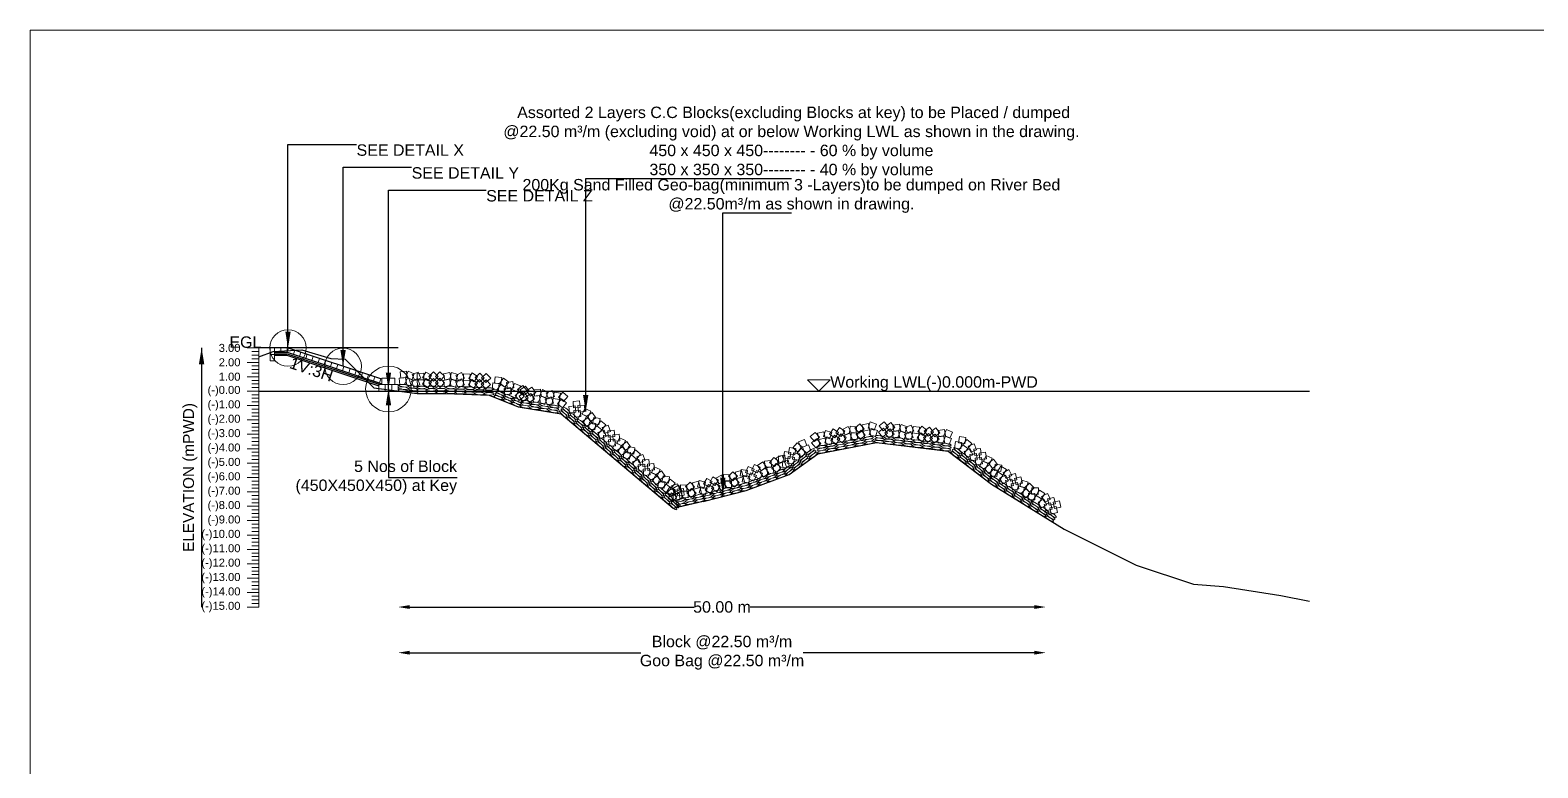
# Model space of a CAD drawing. Header units: inches. Extents: x 89000 to 845017, y -7071 to 0.
# Drawn here: x 535000 to 541595, y -3229 to 0 of the extents above; entities that cross this region are included whole.
import ezdxf

# ---------------------------------------------------------------- set-up
doc = ezdxf.new("R2010")
doc.units = ezdxf.units.IN
doc.header["$LTSCALE"] = 7
doc.header["$MEASUREMENT"] = 0
doc.header["$PDMODE"] = 3
for name, color, linetype, lineweight in [('Cross Section Labels', 7, 'Continuous', 9), ('Existing_Bed_Level for Xsection', 7, 'Continuous', 25), ('Long Section Labels', 7, 'Continuous', 9)]:
    doc.layers.add(name, color=color, linetype=linetype, lineweight=lineweight)
doc.styles.get("Standard").update_dxf_attribs({"font": 'arial.ttf'})
doc.dimstyles.new('Appron Lebeling Style', dxfattribs={"dimtxt": 50, "dimasz": 50, "dimexe": 0.18, "dimexo": 0.0625, "dimgap": 0.09, "dimtad": 0, "dimtih": 1, "dimtoh": 1, "dimdec": 4, "dimzin": 0, "dimdsep": 46, "dimtxsty": 'Standard', "dimcen": 0.09, "dimse1": 1, "dimse2": 1, "dimadec": 0, "dimazin": 0, "dimtfac": 1, "dimtdec": 4, "dimtofl": 0, "dimtmove": 0, "dimatfit": 3, "dimfxl": 1, "dimtolj": 1, "dimtzin": 0, "dimarcsym": 0})
doc.dimstyles.get("Standard").update_dxf_attribs({"dimtxt": 0.18, "dimasz": 0.18, "dimexe": 0.18, "dimexo": 0.0625, "dimgap": 0.09, "dimtad": 0, "dimtih": 1, "dimtoh": 1, "dimdec": 4, "dimzin": 0, "dimdsep": 46, "dimtxsty": 'Standard', "dimcen": 0.09, "dimadec": 0, "dimazin": 0, "dimtfac": 1, "dimtdec": 4, "dimtofl": 0, "dimtmove": 0, "dimatfit": 3, "dimfxl": 1, "dimtolj": 1, "dimtzin": 0, "dimarcsym": 0})

# ---------------------------------------------------------------- blocks, each defined once
blk = doc.blocks.new('*D315')
at = {"layer": 'Cross Section Labels', "color": 0, "lineweight": -2, "transparency": 16777216}
for p, q in [((536659.8, -2525.2), (537903.9, -2525.2)), ((539393.2, -2525.2), (538149.1, -2525.2))]:
    blk.add_line(p, q, dxfattribs=at)
at = {"layer": 'Cross Section Labels', "color": 0, "transparency": 16777216}
for points in [[(536659.8, -2516.9), (536659.8, -2533.5), (536609.8, -2525.2)], [(539393.2, -2516.9), (539393.2, -2533.5), (539443.2, -2525.2)]]:
    blk.add_solid(points, dxfattribs=at)
at = {"layer": 'Defpoints', "color": 0, "transparency": 16777216}
for p in [(536609.8, -1580.2), (539443.2, -2135.1), (539443.2, -2525.2)]:
    blk.add_point(p, dxfattribs=at)
at = {"layer": 'Cross Section Labels', "color": 0, "transparency": 16777216, "insert": (538026.5, -2525.2), "char_height": 50, "attachment_point": 5}
blk.add_mtext('\\A1;50.00 m', dxfattribs=at)
blk = doc.blocks.new('*D316')
at = {"layer": 'Cross Section Labels', "color": 0, "lineweight": -2, "transparency": 16777216}
for p, q in [((536659.8, -2725.2), (537670.9, -2725.2)), ((539393.2, -2725.2), (538382.1, -2725.2))]:
    blk.add_line(p, q, dxfattribs=at)
at = {"layer": 'Cross Section Labels', "color": 0, "transparency": 16777216}
for points in [[(536659.8, -2716.9), (536659.8, -2733.5), (536609.8, -2725.2)], [(539393.2, -2716.9), (539393.2, -2733.5), (539443.2, -2725.2)]]:
    blk.add_solid(points, dxfattribs=at)
at = {"layer": 'Defpoints', "color": 0, "transparency": 16777216}
for p in [(536609.8, -1580.2), (539443.2, -2135.1), (539443.2, -2725.2)]:
    blk.add_point(p, dxfattribs=at)
at = {"layer": 'Cross Section Labels', "color": 0, "transparency": 16777216, "insert": (538026.5, -2725.2), "char_height": 50, "attachment_point": 5}
blk.add_mtext('\\A1;Block @22.50 m³/m ^JGoo Bag @22.50 m³/m ', dxfattribs=at)

msp = doc.modelspace()

# ---------------------------------------------------------------- linework, layer by layer
at = {"layer": 'Cross Section Labels'}
for points in [[(535000, 0), (545000, 0), (545000, -7071), (535000, -7071)], [(538449.84043, -1580.2), (538499.84043, -1530.2), (538399.84043, -1530.2)]]:
    msp.add_lwpolyline(points, close=True, dxfattribs=at)
for centre, radius in [((536127.89043, -1391.2), 80), ((536368.86543, -1471.525), 80), ((536567.31543, -1570.75), 100)]:
    msp.add_circle(centre, radius, dxfattribs=at)
at = {"layer": 'Existing_Bed_Level for Xsection'}
for points in [[(536609.84043, -1391.2), (536000, -1391.2)], [(536000, -1430.071), (536063.00425, -1406.572), (536189.00131, -1398.886), (536314.99838, -1437.694), (536378.00263, -1440.088), (536503.99969, -1566.088), (536693.001, -1591.288), (536819.0095, -1590.028), (537008.01081, -1597.588), (537134.00788, -1648.618), (537323.00919, -1679.488), (537813.05452, -2092.39), (537943.65301, -2061.52), (537943.65301, -2064.04), (538131.94106, -2014.9), (538320.32215, -1945.6), (538445.95261, -1854.25), (538702.25965, -1805.74), (539016.13678, -1842.28), (539204.55293, -1987.18), (539523.63453, -2185), (539837.55121, -2341.87), (540088.78992, -2425.03), (540219.48606, -2435.74), (540470.58566, -2474.8), (540596.16836, -2500)], [(536538.96543, -1528.225), (536130.80008, -1392.16989), (536127.89043, -1391.2), (536124.82338, -1391.2), (536068.12338, -1391.2)], [(536068.12338, -1410.1), (536124.82338, -1410.1), (536538.96543, -1548.14735)], [(536068.12338, -1416.4), (536123.80103, -1416.4), (536530.15103, -1551.85)], [(536068.12338, -1422.7), (536122.77868, -1422.7), (536524.79043, -1556.70392)], [(536000, -1580.2), (540596.16836, -1580.2)]]:
    msp.add_lwpolyline(points, dxfattribs=at)
at = {"layer": 'Long Section Labels'}
for points in [[(536000, -1391.2), (535950, -1391.2)], [(536000, -1406.95), (535970, -1406.95)], [(536000, -1422.7), (535970, -1422.7)], [(536000, -1438.45), (535970, -1438.45)], [(536000, -2525.2), (536000, -2462.2), (536000, -2399.2), (536000, -2336.2), (536000, -2273.2), (536000, -2210.2), (536000, -2147.2), (536000, -2084.2), (536000, -2021.2), (536000, -1958.2), (536000, -1895.2), (536000, -1832.2), (536000, -1769.2), (536000, -1706.2), (536000, -1643.2), (536000, -1580.2), (536000, -1517.2), (536000, -1454.2), (536000, -1391.2)], [(536000, -1454.2), (535950, -1454.2)], [(536000, -1469.95), (535970, -1469.95)], [(536000, -1485.7), (535970, -1485.7)], [(536000, -1501.45), (535970, -1501.45)], [(536000, -1517.2), (535950, -1517.2)], [(536000, -1580.2), (535950, -1580.2)], [(536000, -1532.95), (535970, -1532.95)], [(536000, -1548.7), (535970, -1548.7)], [(536000, -1564.45), (535970, -1564.45)], [(536000, -1643.2), (535950, -1643.2)], [(536000, -1595.95), (535970, -1595.95)], [(536000, -1611.7), (535970, -1611.7)], [(536000, -1627.45), (535970, -1627.45)], [(536000, -1706.2), (535950, -1706.2)], [(536000, -1658.95), (535970, -1658.95)], [(536000, -1674.7), (535970, -1674.7)], [(536000, -1690.45), (535970, -1690.45)], [(536000, -1769.2), (535950, -1769.2)], [(536000, -1721.95), (535970, -1721.95)], [(536000, -1737.7), (535970, -1737.7)], [(536000, -1753.45), (535970, -1753.45)], [(536000, -1832.2), (535950, -1832.2)], [(536000, -1784.95), (535970, -1784.95)], [(536000, -1800.7), (535970, -1800.7)], [(536000, -1816.45), (535970, -1816.45)], [(536000, -1895.2), (535950, -1895.2)], [(536000, -1847.95), (535970, -1847.95)], [(536000, -1863.7), (535970, -1863.7)], [(536000, -1879.45), (535970, -1879.45)], [(536000, -1910.95), (535970, -1910.95)], [(536000, -1958.2), (535950, -1958.2)], [(536000, -1926.7), (535970, -1926.7)], [(536000, -1942.45), (535970, -1942.45)], [(536000, -1973.95), (535970, -1973.95)], [(536000, -2021.2), (535950, -2021.2)], [(536000, -1989.7), (535970, -1989.7)], [(536000, -2005.45), (535970, -2005.45)], [(536000, -2036.95), (535970, -2036.95)], [(536000, -2084.2), (535950, -2084.2)], [(536000, -2052.7), (535970, -2052.7)], [(536000, -2068.45), (535970, -2068.45)], [(536000, -2099.95), (535970, -2099.95)], [(536000, -2147.2), (535950, -2147.2)], [(536000, -2115.7), (535970, -2115.7)], [(536000, -2131.45), (535970, -2131.45)], [(536000, -2162.95), (535970, -2162.95)], [(536000, -2210.2), (535950, -2210.2)], [(536000, -2178.7), (535970, -2178.7)], [(536000, -2194.45), (535970, -2194.45)], [(536000, -2225.95), (535970, -2225.95)], [(536000, -2241.7), (535970, -2241.7)], [(536000, -2273.2), (535950, -2273.2)], [(536000, -2257.45), (535970, -2257.45)], [(536000, -2288.95), (535970, -2288.95)], [(536000, -2304.7), (535970, -2304.7)], [(536000, -2336.2), (535950, -2336.2)], [(536000, -2320.45), (535970, -2320.45)], [(536000, -2351.95), (535970, -2351.95)], [(536000, -2367.7), (535970, -2367.7)], [(536000, -2399.2), (535950, -2399.2)], [(536000, -2383.45), (535970, -2383.45)], [(536000, -2414.95), (535970, -2414.95)], [(536000, -2430.7), (535970, -2430.7)], [(536000, -2462.2), (535950, -2462.2)], [(536000, -2446.45), (535970, -2446.45)], [(536000, -2477.95), (535970, -2477.95)], [(536000, -2493.7), (535970, -2493.7)], [(536000, -2525.2), (535950, -2525.2)], [(536000, -2509.45), (535970, -2509.45)]]:
    msp.add_lwpolyline(points, dxfattribs=at)
for points in [[(536068.12338, -1391.2), (536049.22338, -1391.2), (536049.22338, -1419.55), (536068.12338, -1419.55)], [(536068.12338, -1419.55), (536049.22338, -1419.55), (536049.22338, -1447.9), (536068.12338, -1447.9)], [(536096.47338, -1391.2), (536068.12338, -1391.2), (536068.12338, -1410.1), (536096.47338, -1410.1)], [(536124.82338, -1391.2), (536096.47338, -1391.2), (536096.47338, -1410.1), (536124.82338, -1410.1)], [(536157.69526, -1401.13494), (536130.80008, -1392.16989), (536124.82338, -1410.1), (536151.71855, -1419.06506)], [(536184.59043, -1410.1), (536157.69526, -1401.13494), (536151.71855, -1419.06506), (536178.61372, -1428.03011)], [(536211.4856, -1419.06506), (536184.59043, -1410.1), (536178.61372, -1428.03011), (536205.50889, -1436.99517)], [(536238.38077, -1428.03011), (536211.4856, -1419.06506), (536205.50889, -1436.99517), (536232.40407, -1445.96023)], [(536265.27594, -1436.99517), (536238.38077, -1428.03011), (536232.40407, -1445.96023), (536259.29924, -1454.92529)], [(536292.17111, -1445.96023), (536265.27594, -1436.99517), (536259.29924, -1454.92529), (536286.19441, -1463.89034)], [(536319.06628, -1454.92529), (536292.17111, -1445.96023), (536286.19441, -1463.89034), (536313.08958, -1472.8554)], [(536345.96146, -1463.89034), (536319.06628, -1454.92529), (536313.08958, -1472.8554), (536339.98475, -1481.82046)], [(536372.85663, -1472.8554), (536345.96146, -1463.89034), (536339.98475, -1481.82046), (536366.87992, -1490.78551)], [(536399.7518, -1481.82046), (536372.85663, -1472.8554), (536366.87992, -1490.78551), (536393.77509, -1499.75057)], [(536426.64697, -1490.78551), (536399.7518, -1481.82046), (536393.77509, -1499.75057), (536420.67027, -1508.71563)], [(536453.54214, -1499.75057), (536426.64697, -1490.78551), (536420.67027, -1508.71563), (536447.56544, -1517.68069)], [(536480.43731, -1508.71563), (536453.54214, -1499.75057), (536447.56544, -1517.68069), (536474.46061, -1526.64574)], [(536507.33249, -1517.68069), (536480.43731, -1508.71563), (536474.46061, -1526.64574), (536501.35578, -1535.6108)], [(536645.98427, -1492.18706), (536617.87148, -1495.84671), (536621.53112, -1523.9595), (536649.64392, -1520.29986)], [(536680.39372, -1504.18295), (536654.22186, -1493.28539), (536643.32431, -1519.45725), (536669.49616, -1530.3548)], [(536697.67343, -1497.06369), (536671.4571, -1507.85381), (536682.24723, -1534.07014), (536708.46355, -1523.28001)], [(536721.61482, -1502.16744), (536693.26624, -1502.45091), (536693.5497, -1530.79949), (536721.89828, -1530.51602)], [(536755.23818, -1510.80667), (536730.53752, -1496.89266), (536716.6235, -1521.59332), (536741.32417, -1535.50734)], [(536764.08697, -1495.87098), (536744.23387, -1516.10899), (536764.47189, -1535.96209), (536784.32498, -1515.72407)], [(536812.6734, -1515.42464), (536792.41959, -1495.58767), (536772.58261, -1515.84149), (536792.83643, -1535.67846)], [(536835.41051, -1498.59268), (536807.75639, -1504.83541), (536813.99911, -1532.48954), (536841.65324, -1526.24681)], [(536870.78152, -1507.3564), (536843.71436, -1498.92484), (536835.2828, -1525.992), (536862.34996, -1534.42356)], [(536887.32915, -1498.67029), (536862.22251, -1511.83765), (536875.38987, -1536.94428), (536900.49651, -1523.77692)], [(536924.41707, -1505.34324), (536896.08973, -1504.21015), (536894.95664, -1532.5375), (536923.28399, -1533.67059)], [(536957.56687, -1515.6514), (536933.59214, -1500.52079), (536918.46154, -1524.49552), (536942.43626, -1539.62612)], [(536967.15074, -1501.1764), (536946.31141, -1520.39735), (536965.53236, -1541.23668), (536986.37169, -1522.01573)], [(537014.69968, -1523.13287), (536995.46214, -1502.30885), (536974.63812, -1521.54639), (536993.87566, -1542.3704)], [(536534.22766, -1526.64574), (536507.33249, -1517.68069), (536501.35578, -1535.6108), (536528.25095, -1544.57586)], [(536553.14043, -1551.85), (536524.79043, -1551.85), (536524.79043, -1580.2), (536553.14043, -1580.2)], [(536567.31543, -1523.5), (536538.96543, -1523.5), (536538.96543, -1551.85), (536567.31543, -1551.85)], [(536581.49043, -1551.85), (536553.14043, -1551.85), (536553.14043, -1580.2), (536581.49043, -1580.2)], [(536595.66543, -1523.5), (536567.31543, -1523.5), (536567.31543, -1551.85), (536595.66543, -1551.85)], [(536609.84043, -1551.85), (536581.49043, -1551.85), (536581.49043, -1580.2), (536609.84043, -1580.2)], [(536642.23746, -1520.28837), (536614.12466, -1523.94802), (536617.78431, -1552.06082), (536645.89711, -1548.40117)], [(536676.6469, -1532.28426), (536650.47505, -1521.38671), (536639.5775, -1547.55856), (536665.74935, -1558.45611)], [(536693.92661, -1525.165), (536667.71029, -1535.95513), (536678.50041, -1562.17145), (536704.71674, -1551.38133)], [(536721.89828, -1530.51602), (536693.5497, -1530.79949), (536693.83317, -1559.14807), (536722.18175, -1558.86461)], [(536755.52165, -1539.15526), (536730.82099, -1525.24124), (536716.90697, -1549.94191), (536741.60763, -1563.85592)], [(536764.37043, -1524.21956), (536744.51734, -1544.45757), (536764.75535, -1564.31067), (536784.60845, -1544.07265)], [(536812.95687, -1543.77323), (536792.70305, -1523.93625), (536772.86608, -1544.19007), (536793.1199, -1564.02704)], [(536834.27743, -1526.92003), (536806.6233, -1533.16276), (536812.86603, -1560.81689), (536840.52016, -1554.57416)], [(536869.64844, -1535.68375), (536842.58128, -1527.25218), (536834.14971, -1554.31934), (536861.21687, -1562.75091)], [(536886.19606, -1526.99763), (536861.08943, -1540.165), (536874.25679, -1565.27163), (536899.36342, -1552.10427)], [(536923.28399, -1533.67059), (536894.95664, -1532.5375), (536893.82355, -1560.86485), (536922.1509, -1561.99793)], [(536956.43378, -1543.97874), (536932.45906, -1528.84814), (536917.32846, -1552.82286), (536941.30318, -1567.95347)], [(536966.01765, -1529.50375), (536945.17833, -1548.7247), (536964.39928, -1569.56403), (536985.2386, -1550.34308)], [(537013.56659, -1551.46021), (536994.32905, -1530.6362), (536973.50504, -1549.87374), (536992.74258, -1570.69775)], [(537052.33085, -1546.84666), (537024.1944, -1543.37353), (537020.72127, -1571.50999), (537048.85772, -1574.98311)], [(537062.97315, -1520.56998), (537034.8367, -1517.09685), (537031.36358, -1545.23331), (537059.50003, -1548.70643)], [(537082.65703, -1567.05145), (537060.03357, -1549.96633), (537042.94845, -1572.5898), (537065.57191, -1589.67492)], [(537093.29934, -1540.77477), (537070.67587, -1523.68965), (537053.59075, -1546.31312), (537076.21422, -1563.39824)], [(537101.16679, -1564.47053), (537073.08703, -1568.37556), (537076.99205, -1596.45532), (537105.07181, -1592.5503)], [(537111.8091, -1538.19385), (537083.72933, -1542.09888), (537087.63435, -1570.17864), (537115.71412, -1566.27362)], [(537133.81559, -1583.28804), (537107.53891, -1572.64574), (537096.89661, -1598.92242), (537123.17329, -1609.56472)], [(537144.45789, -1557.01136), (537118.18121, -1546.36906), (537107.53891, -1572.64574), (537133.81559, -1583.28804)], [(537161.52923, -1604.19548), (537144.08073, -1581.85108), (537121.73633, -1599.29959), (537139.18483, -1621.64399)], [(537172.17153, -1577.9188), (537154.72303, -1555.5744), (537132.37863, -1573.02291), (537149.82713, -1595.36731)], [(537166.87077, -1558.02921), (537143.84845, -1574.57295), (537160.39218, -1597.59527), (537183.4145, -1581.05153)], [(537211.39633, -1585.60569), (537194.83426, -1562.59655), (537171.82512, -1579.15861), (537188.38719, -1602.16776)], [(537232.27751, -1571.43151), (537204.06941, -1574.26453), (537206.90244, -1602.47262), (537235.11053, -1599.6396)], [(537266.32007, -1584.43207), (537240.47931, -1572.77113), (537228.81837, -1598.61189), (537254.65913, -1610.27283)], [(537283.80128, -1577.823), (537257.27958, -1587.83908), (537267.29567, -1614.36078), (537293.81736, -1604.3447)], [(537162.30086, -1586.00846), (537139.27853, -1602.5522), (537155.82227, -1625.57452), (537178.84459, -1609.03078)], [(537206.82641, -1613.58494), (537190.26435, -1590.5758), (537167.25521, -1607.13786), (537183.81727, -1630.147)], [(537227.70759, -1599.41076), (537199.4995, -1602.24378), (537202.33253, -1630.45187), (537230.54062, -1627.61885)], [(537261.75016, -1612.41132), (537235.9094, -1600.75038), (537224.24846, -1626.59114), (537250.08922, -1638.25208)], [(537279.23137, -1605.80225), (537252.70967, -1615.81833), (537262.72575, -1642.34003), (537289.24745, -1632.32395)], [(537315.23239, -1616.93638), (537287.25314, -1612.36647), (537282.68323, -1640.34572), (537310.66248, -1644.91563)], [(537319.8023, -1588.95713), (537291.82305, -1584.38722), (537287.25314, -1612.36647), (537315.23239, -1616.93638)], [(537346.88239, -1631.19977), (537324.92587, -1613.26563), (537306.99172, -1635.22216), (537328.94825, -1653.1563)], [(537351.45231, -1603.22052), (537329.49578, -1585.28638), (537311.56164, -1607.24291), (537333.51816, -1625.17705)], [(537384.70871, -1644.71045), (537356.46066, -1647.1125), (537358.8627, -1675.36055), (537387.11076, -1672.95851)], [(537402.97597, -1623.03028), (537374.72792, -1625.43233), (537377.12996, -1653.68038), (537405.37802, -1651.27834)], [(537427.06847, -1669.53339), (537424.64393, -1641.28726), (537396.3978, -1643.7118), (537398.82234, -1671.95793)], [(537408.80121, -1691.21356), (537406.37667, -1662.96743), (537378.13054, -1665.39196), (537380.55508, -1693.6381)], [(537433.99614, -1689.74835), (537408.32438, -1677.71993), (537396.29595, -1703.39169), (537421.96771, -1715.42012)], [(537452.2634, -1668.06818), (537426.59164, -1656.03976), (537414.56321, -1681.71152), (537440.23497, -1693.73995)], [(537456.5603, -1718.36251), (537440.35144, -1695.1032), (537417.09213, -1711.31205), (537433.30099, -1734.57136)], [(537474.82756, -1696.68234), (537458.6187, -1673.42303), (537435.35939, -1689.63188), (537451.56825, -1712.8912)], [(537493.22502, -1699.96953), (537465.3188, -1694.97299), (537460.32226, -1722.87921), (537488.22848, -1727.87575)], [(537518.42753, -1727.98518), (537496.74736, -1709.71792), (537478.4801, -1731.39809), (537500.16027, -1749.66535)], [(538736.39819, -1714.3732), (538714.16112, -1731.9583), (538731.74622, -1754.19536), (538753.98328, -1736.61026)], [(537474.95776, -1721.6497), (537447.05154, -1716.65316), (537442.05501, -1744.55938), (537469.96123, -1749.55592)], [(537500.16027, -1749.66535), (537478.4801, -1731.39809), (537460.21284, -1753.07826), (537481.89301, -1771.34551)], [(537520.02279, -1778.13721), (537510.36488, -1751.483), (537483.71066, -1761.14091), (537493.36857, -1787.79512)], [(537538.29004, -1756.45704), (537528.63214, -1729.80283), (537501.97792, -1739.46074), (537511.63583, -1766.11495)], [(537536.4699, -1772.58127), (537508.22184, -1774.98331), (537510.62389, -1803.23137), (537538.87194, -1800.82932)], [(537554.73716, -1750.9011), (537526.4891, -1753.30314), (537528.89114, -1781.5512), (537557.1392, -1779.14916)], [(537578.82966, -1797.40421), (537576.40512, -1769.15807), (537548.15898, -1771.58261), (537550.58352, -1799.82875)], [(538434.26008, -1760.77863), (538412.76149, -1779.25925), (538431.24211, -1800.75783), (538452.7407, -1782.27721)], [(538471.89828, -1758.93238), (538444.0428, -1764.20445), (538449.31487, -1792.05993), (538477.17035, -1786.78786)], [(538506.51763, -1761.51447), (538479.75244, -1752.16851), (538470.40648, -1778.9337), (538497.17167, -1788.27966)], [(538511.78971, -1789.36995), (538485.02452, -1780.02399), (538475.67855, -1806.78918), (538502.44374, -1816.13514)], [(538512.59746, -1745.25373), (538496.61925, -1768.67209), (538520.03761, -1784.65029), (538536.01582, -1761.23194)], [(538517.86953, -1773.10921), (538501.89133, -1796.52757), (538525.30968, -1812.50577), (538541.28789, -1789.08742)], [(538563.86833, -1755.94418), (538540.43725, -1739.98463), (538524.4777, -1763.4157), (538547.90878, -1779.37525)], [(538569.1404, -1783.79966), (538545.70933, -1767.84011), (538529.74978, -1791.27118), (538553.18085, -1807.23073)], [(538578.64463, -1735.48465), (538553.10528, -1747.79174), (538565.41236, -1773.33108), (538590.95171, -1761.024)], [(538583.9167, -1763.34013), (538558.37735, -1775.64722), (538570.68444, -1801.18656), (538596.22378, -1788.87948)], [(538615.08057, -1736.06197), (538586.81015, -1733.9392), (538584.68738, -1762.20962), (538612.9578, -1764.33239)], [(538620.35264, -1763.91745), (538592.08222, -1761.79468), (538589.95946, -1790.0651), (538618.22987, -1792.18787)], [(538629.24844, -1723.87412), (538607.74985, -1742.35474), (538626.23047, -1763.85333), (538647.72906, -1745.37271)], [(538634.52051, -1751.7296), (538613.02192, -1770.21022), (538631.50254, -1791.70881), (538653.00113, -1773.22819)], [(538666.88664, -1722.02787), (538639.03116, -1727.29995), (538644.30323, -1755.15543), (538672.15871, -1749.88335)], [(538672.15871, -1749.88335), (538644.30323, -1755.15543), (538649.5753, -1783.01091), (538677.43078, -1777.73883)], [(538701.50599, -1724.60997), (538674.7408, -1715.264), (538665.39484, -1742.02919), (538692.16003, -1751.37516)], [(538706.77806, -1752.46545), (538680.01287, -1743.11948), (538670.66691, -1769.88467), (538697.4321, -1779.23064)], [(538733.11996, -1742.53303), (538710.8829, -1760.11812), (538728.46799, -1782.35518), (538750.70505, -1764.77009)], [(538778.86673, -1768.03246), (538761.26393, -1745.80941), (538739.04088, -1763.4122), (538756.64367, -1785.63526)], [(538782.14495, -1739.87263), (538764.54215, -1717.64958), (538742.3191, -1735.25238), (538759.9219, -1757.47543)], [(538799.0739, -1752.91288), (538771.02595, -1757.04029), (538775.15336, -1785.08823), (538803.2013, -1780.96083)], [(538802.35212, -1724.75306), (538774.30418, -1728.88046), (538778.43158, -1756.9284), (538806.47952, -1752.801)], [(538833.67837, -1764.33397), (538807.32864, -1753.87386), (538796.86853, -1780.2236), (538823.21827, -1790.6837)], [(538836.9566, -1736.17414), (538810.60686, -1725.71404), (538800.14675, -1752.06377), (538826.49649, -1762.52388)], [(538850.83711, -1756.92788), (538824.80414, -1768.15318), (538836.02944, -1794.18614), (538862.06241, -1782.96084)], [(538854.11533, -1728.76805), (538828.08237, -1739.99335), (538839.30767, -1766.02631), (538865.34063, -1754.80101)], [(538887.31213, -1766.39443), (538859.1523, -1763.11621), (538855.87408, -1791.27603), (538884.0339, -1794.55426)], [(538890.59035, -1738.23461), (538862.43053, -1734.95638), (538859.1523, -1763.11621), (538887.31213, -1766.39443)], [(538919.58465, -1779.18705), (538896.82651, -1762.28173), (538879.9212, -1785.03987), (538902.67934, -1801.94519)], [(538922.86288, -1751.02722), (538900.10474, -1734.12191), (538883.19942, -1756.88005), (538905.95756, -1773.78536)], [(538930.23873, -1765.48061), (538908.00167, -1783.0657), (538925.58677, -1805.30276), (538947.82383, -1787.71767)], [(538933.51696, -1737.32078), (538911.2799, -1754.90588), (538928.86499, -1777.14294), (538951.10205, -1759.55784)], [(538975.9855, -1790.98004), (538958.3827, -1768.75699), (538936.15965, -1786.35978), (538953.76245, -1808.58283)], [(538979.26373, -1762.82021), (538961.66093, -1740.59716), (538939.43788, -1758.19996), (538957.04067, -1780.42301)], [(538996.19267, -1775.86046), (538968.14473, -1779.98787), (538972.27213, -1808.03581), (539000.32007, -1803.9084)], [(538999.47089, -1747.70064), (538971.42295, -1751.82804), (538975.55036, -1779.87598), (539003.5983, -1775.74858)], [(539030.79715, -1787.28155), (539004.44741, -1776.82144), (538993.9873, -1803.17118), (539020.33704, -1813.63128)], [(539034.07537, -1759.12172), (539007.72564, -1748.66161), (538997.26553, -1775.01135), (539023.61527, -1785.47146)], [(539092.78361, -1782.62272), (539064.6824, -1778.87516), (539060.93483, -1806.97637), (539089.03605, -1810.72394)], [(537560.5624, -1819.08438), (537558.13786, -1790.83824), (537529.89172, -1793.26278), (537532.31626, -1821.50891)], [(537585.75732, -1817.61917), (537560.08556, -1805.59074), (537548.05713, -1831.26251), (537573.7289, -1843.29093)], [(537604.02458, -1795.939), (537578.35282, -1783.91057), (537566.32439, -1809.58234), (537591.99616, -1821.61076)], [(537608.32148, -1846.23332), (537592.11263, -1822.97401), (537568.85332, -1839.18287), (537585.06217, -1862.44218)], [(537626.58874, -1824.55316), (537610.37989, -1801.29385), (537587.12058, -1817.5027), (537603.32943, -1840.76201)], [(537626.71895, -1849.52051), (537598.81273, -1844.52398), (537593.81619, -1872.4302), (537621.72241, -1877.42673)], [(537644.98621, -1827.84035), (537617.07999, -1822.84381), (537612.08345, -1850.75003), (537639.98967, -1855.74657)], [(537670.18871, -1855.85599), (537648.50854, -1837.58873), (537630.24128, -1859.2689), (537651.92145, -1877.53616)], [(538299.10964, -1843.93399), (538294.67438, -1871.9349), (538322.6753, -1876.37016), (538327.11055, -1848.36925)], [(538350.03036, -1831.68377), (538322.02592, -1827.27081), (538317.61297, -1855.27525), (538345.6174, -1859.6882)], [(538354.64374, -1806.87151), (538336.81543, -1828.91407), (538358.85798, -1846.74237), (538376.68629, -1824.69982)], [(538371.3163, -1829.80071), (538353.488, -1851.84326), (538375.53055, -1869.67157), (538393.35885, -1847.62901)], [(538387.8303, -1791.8195), (538361.36518, -1801.98414), (538371.52982, -1828.44926), (538397.99494, -1818.28462)], [(538404.50286, -1814.74869), (538378.03774, -1824.91333), (538388.20238, -1851.37845), (538414.6675, -1841.21381)], [(538439.53215, -1788.63411), (538418.03357, -1807.11473), (538436.51419, -1828.61331), (538458.01277, -1810.13269)], [(538477.17035, -1786.78786), (538449.31487, -1792.05993), (538454.58695, -1819.91541), (538482.44242, -1814.64334)], [(539075.50097, -1805.09566), (539047.39976, -1801.3481), (539043.65219, -1829.44931), (539071.75341, -1833.19687)], [(539101.92731, -1831.95998), (539079.45437, -1814.67734), (539062.17173, -1837.15027), (539084.64467, -1854.43291)], [(539119.20995, -1809.48704), (539096.73701, -1792.2044), (539079.45437, -1814.67734), (539101.92731, -1831.95998)], [(539123.0393, -1859.51811), (539112.2028, -1833.32092), (539086.00561, -1844.15742), (539096.84211, -1870.35461)], [(539140.32194, -1837.04517), (539129.48544, -1810.84798), (539103.28825, -1821.68449), (539114.12475, -1847.88167)], [(539156.50503, -1830.76157), (539128.39213, -1834.42047), (539132.05103, -1862.53337), (539160.16393, -1858.87447)], [(537651.92145, -1877.53616), (537630.24128, -1859.2689), (537611.97402, -1880.94907), (537633.65419, -1899.21633)], [(537671.78397, -1906.00803), (537662.12606, -1879.35381), (537635.47184, -1889.01172), (537645.12975, -1915.66594)], [(537690.05123, -1884.32786), (537680.39332, -1857.67364), (537653.7391, -1867.33155), (537663.39701, -1893.98577)], [(537688.23108, -1900.45208), (537659.98302, -1902.85413), (537662.38507, -1931.10219), (537690.63313, -1928.70014)], [(537706.49834, -1878.77192), (537678.25028, -1881.17396), (537680.65233, -1909.42202), (537708.90039, -1907.01997)], [(537730.59084, -1925.27502), (537728.1663, -1897.02889), (537699.92017, -1899.45343), (537702.34471, -1927.69956)], [(537755.78577, -1923.80982), (537730.114, -1911.78139), (537718.08558, -1937.45315), (537743.75734, -1949.48158)], [(538141.39056, -1910.51764), (538129.48755, -1936.2478), (538155.21771, -1948.15081), (538167.12071, -1922.42065)], [(538193.72197, -1912.6178), (538167.98234, -1900.73529), (538156.09983, -1926.47492), (538181.83946, -1938.35743)], [(538204.9268, -1890.00402), (538181.7632, -1906.34936), (538198.10854, -1929.51296), (538221.27214, -1913.16762)], [(538240.96025, -1884.57246), (538212.72628, -1887.13482), (538215.28863, -1915.36878), (538243.5226, -1912.80643)], [(538250.74811, -1911.17923), (538222.51415, -1913.74158), (538225.0765, -1941.97555), (538253.31047, -1939.4132)], [(538252.9273, -1870.21761), (538234.76606, -1891.98666), (538256.53512, -1910.1479), (538274.69636, -1888.37885)], [(538262.71517, -1896.82438), (538244.55393, -1918.59343), (538266.32298, -1936.75467), (538284.48422, -1914.98562)], [(538289.74743, -1862.19757), (538263.14066, -1871.98544), (538272.92853, -1898.59221), (538299.5353, -1888.80434)], [(538300.56358, -1861.23318), (538272.37181, -1864.22433), (538275.36296, -1892.4161), (538303.55473, -1889.42495)], [(538299.5353, -1888.80434), (538272.92853, -1898.59221), (538282.71639, -1925.19898), (538309.32316, -1915.41111)], [(538317.23614, -1884.16238), (538289.04438, -1887.15353), (538292.03553, -1915.34529), (538320.22729, -1912.35414)], [(538315.78221, -1866.86319), (538311.34695, -1894.8641), (538339.34786, -1899.29935), (538343.78312, -1871.29844)], [(538366.70292, -1854.61297), (538338.69849, -1850.20001), (538334.28553, -1878.20444), (538362.28997, -1882.6174)], [(539139.22239, -1853.23451), (539111.10949, -1856.89341), (539114.76839, -1885.0063), (539142.88129, -1881.3474)], [(539165.36396, -1898.61739), (539161.68267, -1870.50741), (539133.5727, -1874.1887), (539137.25398, -1902.29867)], [(539182.6466, -1876.14445), (539178.96531, -1848.03448), (539150.85534, -1851.71576), (539154.53662, -1879.82574)], [(539190.46852, -1896.0305), (539164.28608, -1885.15842), (539153.414, -1911.34087), (539179.59645, -1922.21294)], [(539207.75116, -1873.55756), (539181.56872, -1862.68549), (539170.69664, -1888.86794), (539196.87909, -1899.74001)], [(539214.28581, -1923.61034), (539197.05622, -1901.09671), (539174.54259, -1918.32631), (539191.77218, -1940.83994)], [(539231.56845, -1901.1374), (539214.33886, -1878.62378), (539191.82523, -1895.85337), (539209.05482, -1918.367)], [(539250.09417, -1903.6012), (539221.99295, -1899.85364), (539218.24539, -1927.95485), (539246.3466, -1931.70242)], [(539270.46043, -1923.52417), (539246.36533, -1908.58601), (539231.42717, -1932.68111), (539255.52227, -1947.61927)], [(537712.32358, -1946.95519), (537709.89904, -1918.70906), (537681.65291, -1921.1336), (537684.07745, -1949.37973)], [(537737.51851, -1945.48999), (537711.84675, -1933.46156), (537699.81832, -1959.13332), (537725.49008, -1971.16175)], [(537760.08267, -1974.10414), (537743.87381, -1950.84483), (537720.6145, -1967.05369), (537736.82336, -1990.313)], [(537778.34992, -1952.42397), (537762.14107, -1929.16466), (537738.88176, -1945.37352), (537755.09061, -1968.63283)], [(537778.48013, -1977.39133), (537750.57391, -1972.39479), (537745.57737, -2000.30101), (537773.48359, -2005.29755)], [(537796.74739, -1955.71116), (537768.84117, -1950.71462), (537763.84463, -1978.62084), (537791.75085, -1983.61738)], [(537821.94989, -1983.72681), (537800.26973, -1965.45955), (537782.00247, -1987.13972), (537803.68264, -2005.40698)], [(537886.71275, -1978.37313), (537866.06845, -1997.80339), (537885.49871, -2018.4477), (537906.14302, -1999.01743)], [(537924.22958, -1974.83334), (537896.63986, -1981.35481), (537903.16133, -2008.94454), (537930.75105, -2002.42306)], [(537954.50247, -1978.67872), (537927.16233, -1971.17944), (537919.66305, -1998.51958), (537947.00319, -2006.01886)], [(537959.45944, -1962.04128), (537945.11515, -1986.49458), (537969.56846, -2000.83886), (537983.91274, -1976.38556)], [(538011.3399, -1969.21104), (537986.87518, -1954.88623), (537972.55037, -1979.35095), (537997.01509, -1993.67576)], [(538024.68682, -1947.79163), (538000.04604, -1961.81143), (538014.06583, -1986.4522), (538038.70661, -1972.43241)], [(538031.84589, -1975.22282), (538007.20512, -1989.24261), (538021.22491, -2013.88339), (538045.86569, -1999.8636)], [(538061.07733, -1945.88329), (538032.72797, -1945.69303), (538032.5377, -1974.04239), (538060.88706, -1974.23265)], [(538068.2364, -1973.31448), (538039.88704, -1973.12422), (538039.69678, -2001.47358), (538068.04614, -2001.66384)], [(538074.38122, -1932.75779), (538054.19273, -1952.66124), (538074.09618, -1972.84973), (538094.28467, -1952.94628)], [(538081.5403, -1960.18898), (538061.35181, -1980.09243), (538081.25526, -2000.28092), (538101.44375, -1980.37747)], [(538111.80595, -1928.34955), (538084.37476, -1935.50863), (538091.53384, -1962.93982), (538118.96502, -1955.78074)], [(538118.96502, -1955.78074), (538091.53384, -1962.93982), (538098.69291, -1990.37101), (538126.1241, -1983.21193)], [(538138.0719, -1927.55767), (538110.13294, -1922.74756), (538105.32283, -1950.68651), (538133.26179, -1955.49663)], [(538147.85977, -1954.16444), (538119.92081, -1949.35433), (538115.1107, -1977.29328), (538143.04965, -1982.1034)], [(538151.17842, -1937.12441), (538139.27542, -1962.85457), (538165.00558, -1974.75758), (538176.90858, -1949.02742)], [(538203.50984, -1939.22457), (538177.77021, -1927.34206), (538165.8877, -1953.08168), (538191.62733, -1964.9642)], [(538214.71467, -1916.61079), (538191.55107, -1932.95613), (538207.89641, -1956.11973), (538231.06001, -1939.77439)], [(539232.81153, -1926.07414), (539204.71031, -1922.32657), (539200.96275, -1950.42779), (539229.06396, -1954.17535)], [(539255.52227, -1947.61927), (539231.42717, -1932.68111), (539216.48901, -1956.77621), (539240.58411, -1971.71437)], [(539279.29534, -1972.91765), (539265.88249, -1947.9413), (539240.90614, -1961.35415), (539254.31898, -1986.3305)], [(539294.2335, -1948.82255), (539280.82065, -1923.8462), (539255.8443, -1937.25905), (539269.25715, -1962.2354)], [(539294.7655, -1965.04046), (539267.16224, -1971.5044), (539273.62618, -1999.10766), (539301.22944, -1992.64372)], [(539309.70366, -1940.94536), (539282.1004, -1947.4093), (539288.56434, -1975.01256), (539316.1676, -1968.54862)], [(539340.27111, -1983.47321), (539333.78519, -1955.87511), (539306.18709, -1962.36103), (539312.67301, -1989.95914)], [(539364.98892, -1978.378), (539337.84692, -1970.19056), (539329.65948, -1997.33257), (539356.80148, -2005.52001)], [(537803.68264, -2005.40698), (537782.00247, -1987.13972), (537763.73521, -2008.81989), (537785.41538, -2027.08715)], [(537822.8436, -2013.35569), (537798.71741, -1998.46779), (537783.82952, -2022.59398), (537807.95571, -2037.48188)], [(537823.54515, -2033.87884), (537813.88724, -2007.22463), (537787.23303, -2016.88254), (537796.89094, -2043.53675)], [(537829.36508, -2040.94541), (537805.23889, -2026.05752), (537790.35099, -2050.18371), (537814.47718, -2065.0716)], [(537841.81241, -2012.19868), (537832.1545, -1985.54446), (537805.50029, -1995.20237), (537815.1582, -2021.85658)], [(537836.6833, -1992.25133), (537811.72425, -2005.69634), (537825.16927, -2030.65539), (537850.12831, -2017.21038)], [(537839.99227, -2028.3229), (537811.74421, -2030.72494), (537814.14625, -2058.973), (537842.39431, -2056.57096)], [(537843.20478, -2019.84105), (537818.24573, -2033.28607), (537831.69074, -2058.24512), (537856.64979, -2044.8001)], [(537858.25952, -2006.64273), (537830.01147, -2009.04478), (537832.41351, -2037.29283), (537860.66157, -2034.89079)], [(537873.10826, -1991.1868), (537844.77092, -1990.33963), (537843.92375, -2018.67697), (537872.26109, -2019.52414)], [(537879.62974, -2018.77653), (537851.2924, -2017.92936), (537850.44523, -2046.2667), (537878.78257, -2047.11387)], [(537893.23422, -2005.96285), (537872.58992, -2025.39312), (537892.02019, -2046.03742), (537912.66449, -2026.60715)], [(537930.75105, -2002.42306), (537903.16133, -2008.94454), (537909.68281, -2036.53426), (537937.27253, -2030.01279)], [(537961.66155, -2006.10991), (537934.32141, -1998.61062), (537926.82212, -2025.95076), (537954.16226, -2033.45005)], [(537966.61852, -1989.47246), (537952.27423, -2013.92577), (537976.72753, -2028.27005), (537991.07182, -2003.81675)], [(538018.49898, -1996.64223), (537994.03426, -1982.31742), (537979.70945, -2006.78214), (538004.17417, -2021.10694)], [(539325.33295, -2007.56831), (539318.84703, -1979.97021), (539291.24892, -1986.45613), (539297.73485, -2014.05424)], [(539350.05076, -2002.4731), (539322.90876, -1994.28566), (539314.72131, -2021.42767), (539341.86332, -2029.61511)], [(539376.51762, -2027.52138), (539357.11397, -2006.85206), (539336.44465, -2026.25571), (539355.8483, -2046.92503)], [(539391.45578, -2003.42628), (539372.05213, -1982.75696), (539351.38281, -2002.16061), (539370.78646, -2022.82993)], [(539395.19711, -2028.11207), (539366.8616, -2027.20583), (539365.95536, -2055.54134), (539394.29087, -2056.44759)], [(539410.13528, -2004.01698), (539381.79976, -2003.11073), (539380.89352, -2031.44624), (539409.22903, -2032.35249)], [(539424.18797, -2052.1864), (539400.09287, -2037.24824), (539385.1547, -2061.34334), (539409.2498, -2076.2815)], [(539439.12613, -2028.0913), (539415.03103, -2013.15314), (539400.09287, -2037.24824), (539424.18797, -2052.1864)], [(539462.89919, -2053.38969), (539449.48635, -2028.41333), (539424.51, -2041.82618), (539437.92284, -2066.80253)], [(539447.96103, -2077.48479), (539434.54819, -2052.50843), (539409.57184, -2065.92128), (539422.98468, -2090.89763)], [(539463.43119, -2069.60759), (539435.82793, -2076.07154), (539442.29187, -2103.6748), (539469.89513, -2097.21085)], [(539478.36935, -2045.51249), (539450.76609, -2051.97644), (539457.23004, -2079.5797), (539484.8333, -2073.11575)], [(539493.99865, -2112.13545), (539487.51272, -2084.53734), (539459.91462, -2091.02327), (539466.40054, -2118.62137)], [(539508.93681, -2088.04035), (539502.45089, -2060.44224), (539474.85278, -2066.92817), (539481.3387, -2094.52627)]]:
    msp.add_lwpolyline(points, close=True, dxfattribs=at)
for centre, major_axis in [((536631.33064, -1577.66295), (20.78248, -2.77098)), ((536632.74611, -1567.0469), (20.78248, -2.77098)), ((536634.16157, -1556.43085), (20.78248, -2.77098)), ((536672.89561, -1583.20491), (20.78248, -2.77098)), ((536674.31107, -1572.58886), (20.78248, -2.77098)), ((536675.72654, -1561.97281), (20.78248, -2.77098)), ((536713.66772, -1564.30501), (20.96535, 0.20964)), ((536713.77481, -1575.01447), (20.96535, 0.20964)), ((536713.8819, -1585.72394), (20.96535, 0.20964)), ((536755.59843, -1563.88573), (20.96535, 0.20964)), ((536755.70551, -1574.59519), (20.96535, 0.20964)), ((536755.8126, -1585.30466), (20.96535, 0.20964)), ((536797.52913, -1563.46645), (20.96535, 0.20964)), ((536797.63622, -1574.17592), (20.96535, 0.20964)), ((536797.74331, -1584.88538), (20.96535, 0.20964)), ((536839.92606, -1585.50537), (20.94965, -0.83798)), ((536840.35412, -1574.80393), (20.94965, -0.83798)), ((536840.78217, -1564.10249), (20.94965, -0.83798)), ((536881.82536, -1587.18133), (20.94965, -0.83798)), ((536882.25341, -1576.47989), (20.94965, -0.83798)), ((536882.68147, -1565.77845), (20.94965, -0.83798)), ((536924.15271, -1578.15585), (20.94965, -0.83798)), ((536924.58076, -1567.45441), (20.94965, -0.83798)), ((536966.052, -1579.83181), (20.94965, -0.83798)), ((536966.48005, -1569.13037), (20.94965, -0.83798)), ((537007.95129, -1581.50777), (20.94965, -0.83798)), ((537008.37935, -1570.80633), (20.94965, -0.83798)), ((537056.27719, -1588.2487), (19.43306, -7.87057)), ((536923.72465, -1588.85729), (20.94965, -0.83798)), ((536965.62394, -1590.53326), (20.94965, -0.83798)), ((537007.52324, -1592.20922), (20.94965, -0.83798)), ((537048.23634, -1608.10219), (19.43306, -7.87057)), ((537052.25677, -1598.17545), (19.43306, -7.87057)), ((537087.10247, -1623.84334), (19.43306, -7.87057)), ((537091.1229, -1613.9166), (19.43306, -7.87057)), ((537095.14332, -1603.98985), (19.43306, -7.87057)), ((537125.9686, -1639.58449), (19.43306, -7.87057)), ((537129.98903, -1629.65774), (19.43306, -7.87057)), ((537134.00945, -1619.731), (19.43306, -7.87057)), ((537165.55487, -1648.34468), (20.69221, -3.3797)), ((537167.28128, -1637.77474), (20.69221, -3.3797)), ((537169.00769, -1627.2048), (20.69221, -3.3797)), ((537206.93928, -1655.10409), (20.69221, -3.3797)), ((537208.6657, -1644.53415), (20.69221, -3.3797)), ((537210.39211, -1633.96421), (20.69221, -3.3797)), ((537250.05012, -1651.29356), (20.69221, -3.3797)), ((537251.77653, -1640.72362), (20.69221, -3.3797)), ((537293.16095, -1647.48303), (20.69221, -3.3797)), ((537345.85625, -1663.72622), (16.03369, -13.50965)), ((537248.3237, -1661.8635), (20.69221, -3.3797)), ((537289.70812, -1668.62291), (20.69221, -3.3797)), ((537291.43453, -1658.05297), (20.69221, -3.3797)), ((537332.05432, -1680.10679), (16.03369, -13.50965)), ((537338.95528, -1671.9165), (16.03369, -13.50965)), ((537364.1217, -1707.1261), (16.03369, -13.50965)), ((537371.02266, -1698.93581), (16.03369, -13.50965)), ((537377.92363, -1690.74552), (16.03369, -13.50965)), ((537403.09004, -1725.95512), (16.03369, -13.50965)), ((537409.991, -1717.76483), (16.03369, -13.50965)), ((537396.18908, -1734.1454), (16.03369, -13.50965)), ((537428.25645, -1761.16471), (16.03369, -13.50965)), ((537435.15742, -1752.97442), (16.03369, -13.50965)), ((537442.05838, -1744.78414), (16.03369, -13.50965)), ((537460.32383, -1788.18402), (16.03369, -13.50965)), ((537467.2248, -1779.99373), (16.03369, -13.50965)), ((537474.12576, -1771.80344), (16.03369, -13.50965)), ((538667.60631, -1785.04833), (20.60067, 3.89899)), ((538717.00889, -1780.50121), (20.82575, -2.42443)), ((538758.6604, -1785.35007), (20.82575, -2.42443)), ((537492.39121, -1815.20332), (16.03369, -13.50965)), ((537499.29218, -1807.01304), (16.03369, -13.50965)), ((537506.19314, -1798.82275), (16.03369, -13.50965)), ((537524.45859, -1842.22263), (16.03369, -13.50965)), ((537531.35956, -1834.03234), (16.03369, -13.50965)), ((537538.26052, -1825.84206), (16.03369, -13.50965)), ((537563.42694, -1861.05165), (16.03369, -13.50965)), ((537570.3279, -1852.86136), (16.03369, -13.50965)), ((538413.26984, -1844.9097), (16.95741, 12.33029)), ((538419.56836, -1853.57184), (16.95741, 12.33029)), ((538461.59956, -1824.03824), (20.60067, 3.89899)), ((538463.59124, -1834.56142), (20.60067, 3.89899)), ((538465.58291, -1845.0846), (20.60067, 3.89899)), ((538502.80091, -1816.24026), (20.60067, 3.89899)), ((538504.79259, -1826.76344), (20.60067, 3.89899)), ((538506.78426, -1837.28662), (20.60067, 3.89899)), ((538544.00226, -1808.44227), (20.60067, 3.89899)), ((538545.99394, -1818.96546), (20.60067, 3.89899)), ((538547.98561, -1829.48864), (20.60067, 3.89899)), ((538585.20361, -1800.64429), (20.60067, 3.89899)), ((538587.19529, -1811.16747), (20.60067, 3.89899)), ((538589.18696, -1821.69066), (20.60067, 3.89899)), ((538626.40496, -1792.84631), (20.60067, 3.89899)), ((538628.39663, -1803.36949), (20.60067, 3.89899)), ((538630.38831, -1813.89268), (20.60067, 3.89899)), ((538669.59798, -1795.57151), (20.60067, 3.89899)), ((538671.58966, -1806.09469), (20.60067, 3.89899)), ((538714.53201, -1801.77752), (20.82575, -2.42443)), ((538715.77045, -1791.13937), (20.82575, -2.42443)), ((538756.18352, -1806.62638), (20.82575, -2.42443)), ((538757.42196, -1795.98823), (20.82575, -2.42443)), ((538797.83503, -1811.47524), (20.82575, -2.42443)), ((538799.07347, -1800.83709), (20.82575, -2.42443)), ((538800.31191, -1790.19893), (20.82575, -2.42443)), ((538839.48654, -1816.3241), (20.82575, -2.42443)), ((538840.72498, -1805.68594), (20.82575, -2.42443)), ((538841.96342, -1795.04779), (20.82575, -2.42443)), ((538881.13805, -1821.17296), (20.82575, -2.42443)), ((538882.37649, -1810.5348), (20.82575, -2.42443)), ((538883.61493, -1799.89665), (20.82575, -2.42443)), ((538922.78956, -1826.02182), (20.82575, -2.42443)), ((538924.028, -1815.38366), (20.82575, -2.42443)), ((538925.26644, -1804.74551), (20.82575, -2.42443)), ((538964.44107, -1830.87068), (20.82575, -2.42443)), ((538965.67951, -1820.23252), (20.82575, -2.42443)), ((538966.91795, -1809.59437), (20.82575, -2.42443)), ((539006.09258, -1835.71954), (20.82575, -2.42443)), ((539007.33102, -1825.08138), (20.82575, -2.42443)), ((539008.56946, -1814.44323), (20.82575, -2.42443)), ((539044.13131, -1857.05355), (16.61998, -12.78147)), ((539050.6603, -1848.56378), (16.61998, -12.78147)), ((539057.1893, -1840.074), (16.61998, -12.78147)), ((537556.52597, -1869.24193), (16.03369, -13.50965)), ((537588.59335, -1896.26124), (16.03369, -13.50965)), ((537595.49431, -1888.07095), (16.03369, -13.50965)), ((537602.39528, -1879.88067), (16.03369, -13.50965)), ((537620.66073, -1923.28055), (16.03369, -13.50965)), ((537627.56169, -1915.09026), (16.03369, -13.50965)), ((537634.46266, -1906.89997), (16.03369, -13.50965)), ((538311.52535, -1918.89143), (16.95741, 12.33029)), ((538345.44018, -1894.23085), (16.95741, 12.33029)), ((538351.73871, -1902.89299), (16.95741, 12.33029)), ((538358.03723, -1911.55513), (16.95741, 12.33029)), ((538379.35501, -1869.57027), (16.95741, 12.33029)), ((538385.65354, -1878.23241), (16.95741, 12.33029)), ((538391.95206, -1886.89456), (16.95741, 12.33029)), ((538425.86689, -1862.23398), (16.95741, 12.33029)), ((539077.37128, -1882.6165), (16.61998, -12.78147)), ((539083.90027, -1874.12672), (16.61998, -12.78147)), ((539090.42927, -1865.63694), (16.61998, -12.78147)), ((539110.61125, -1908.17944), (16.61998, -12.78147)), ((539117.14024, -1899.68966), (16.61998, -12.78147)), ((539123.66924, -1891.19989), (16.61998, -12.78147)), ((539150.38021, -1925.25261), (16.61998, -12.78147)), ((539156.90921, -1916.76283), (16.61998, -12.78147)), ((537652.72811, -1950.29985), (16.03369, -13.50965)), ((537659.62907, -1942.10957), (16.03369, -13.50965)), ((537666.53004, -1933.91928), (16.03369, -13.50965)), ((537684.79549, -1977.31916), (16.03369, -13.50965)), ((537691.69645, -1969.12887), (16.03369, -13.50965)), ((537698.59742, -1960.93859), (16.03369, -13.50965)), ((537730.6648, -1987.95789), (16.03369, -13.50965)), ((538161.72472, -1975.41419), (19.67718, 7.23867)), ((538165.42236, -1985.46564), (19.67718, 7.23867)), ((538201.07909, -1960.93685), (19.67718, 7.23867)), ((538204.77672, -1970.9883), (19.67718, 7.23867)), ((538208.47436, -1981.03974), (19.67718, 7.23867)), ((538240.43345, -1946.45951), (19.67718, 7.23867)), ((538244.13109, -1956.51095), (19.67718, 7.23867)), ((538247.82873, -1966.5624), (19.67718, 7.23867)), ((538279.78782, -1931.98216), (19.67718, 7.23867)), ((538283.48546, -1942.03361), (19.67718, 7.23867)), ((538287.1831, -1952.08506), (19.67718, 7.23867)), ((538317.82388, -1927.55357), (16.95741, 12.33029)), ((538324.1224, -1936.21571), (16.95741, 12.33029)), ((539143.85122, -1933.74239), (16.61998, -12.78147)), ((539177.09119, -1959.30533), (16.61998, -12.78147)), ((539183.62018, -1950.81555), (16.61998, -12.78147)), ((539190.14918, -1942.32578), (16.61998, -12.78147)), ((539210.06976, -1984.29962), (17.81966, -11.0476)), ((539215.71306, -1975.19703), (17.81966, -11.0476)), ((539221.35637, -1966.09444), (17.81966, -11.0476)), ((539256.9957, -1988.18964), (17.81966, -11.0476)), ((537716.86287, -2004.33847), (16.03369, -13.50965)), ((537723.76383, -1996.14818), (16.03369, -13.50965)), ((537748.93025, -2031.35777), (16.03369, -13.50965)), ((537755.83121, -2023.16749), (16.03369, -13.50965)), ((537762.73217, -2014.9772), (16.03369, -13.50965)), ((537780.99762, -2058.37708), (16.03369, -13.50965)), ((537787.89859, -2050.18679), (16.03369, -13.50965)), ((537794.79955, -2041.99651), (16.03369, -13.50965)), ((537884.13421, -2048.07583), (20.40413, 4.82299)), ((537924.94248, -2038.42985), (20.40413, 4.82299)), ((537927.40615, -2048.85263), (20.40413, 4.82299)), ((537962.54787, -2031.43693), (20.28689, 5.29453)), ((537965.25241, -2041.79982), (20.28689, 5.29453)), ((537967.95695, -2052.16272), (20.28689, 5.29453)), ((538003.12165, -2020.84786), (20.28689, 5.29453)), ((538005.82619, -2031.21075), (20.28689, 5.29453)), ((538008.53073, -2041.57365), (20.28689, 5.29453)), ((538043.69542, -2010.25879), (20.28689, 5.29453)), ((538046.39996, -2020.62168), (20.28689, 5.29453)), ((538049.1045, -2030.98458), (20.28689, 5.29453)), ((538084.2692, -1999.66972), (20.28689, 5.29453)), ((538086.97374, -2010.03261), (20.28689, 5.29453)), ((538089.67828, -2020.39551), (20.28689, 5.29453)), ((538124.84298, -1989.08065), (20.28689, 5.29453)), ((538127.54752, -1999.44354), (20.28689, 5.29453)), ((538130.25206, -2009.80644), (20.28689, 5.29453)), ((538169.12, -1995.51709), (19.67718, 7.23867)), ((539245.70909, -2006.39482), (17.81966, -11.0476)), ((539251.35239, -1997.29223), (17.81966, -11.0476)), ((539281.34842, -2028.49002), (17.81966, -11.0476)), ((539286.99172, -2019.38743), (17.81966, -11.0476)), ((539292.63503, -2010.28484), (17.81966, -11.0476)), ((539316.98775, -2050.58523), (17.81966, -11.0476)), ((539322.63105, -2041.48263), (17.81966, -11.0476)), ((539328.27436, -2032.38004), (17.81966, -11.0476)), ((539363.91369, -2054.47524), (17.81966, -11.0476)), ((537813.065, -2085.39639), (16.03369, -13.50965)), ((537819.96597, -2077.2061), (16.03369, -13.50965)), ((537826.86693, -2069.01581), (16.03369, -13.50965)), ((537843.32595, -2057.72182), (20.40413, 4.82299)), ((537845.78962, -2068.1446), (20.40413, 4.82299)), ((537848.25328, -2078.56739), (20.40413, 4.82299)), ((537886.59788, -2058.49862), (20.40413, 4.82299)), ((537889.06155, -2068.9214), (20.40413, 4.82299)), ((537929.86982, -2059.27541), (20.40413, 4.82299)), ((539352.62707, -2072.68043), (17.81966, -11.0476)), ((539358.27038, -2063.57783), (17.81966, -11.0476)), ((539388.2664, -2094.77563), (17.81966, -11.0476)), ((539393.90971, -2085.67304), (17.81966, -11.0476)), ((539399.55302, -2076.57044), (17.81966, -11.0476)), ((539423.90573, -2116.87083), (17.81966, -11.0476)), ((539429.54904, -2107.76824), (17.81966, -11.0476)), ((539435.19234, -2098.66564), (17.81966, -11.0476)), ((539470.83167, -2120.76084), (17.81966, -11.0476)), ((539459.54506, -2138.96603), (17.81966, -11.0476)), ((539465.18837, -2129.86344), (17.81966, -11.0476))]:
    msp.add_ellipse(centre, major_axis=major_axis, ratio=0.255, dxfattribs=at)

# ---------------------------------------------------------------- texts
at = {"layer": 'Cross Section Labels', "char_height": 50}
for s, insert, attachment_point in [(' Assorted 2 Layers C.C Blocks(excluding Blocks at key) to be Placed / dumped^J@22.50 m³/m (excluding void) at or below Working LWL as shown in the drawing.^J450 x 450 x 450-------- - 60 % by volume^J350 x 350 x 350-------- - 40 % by volume', (538329.96095, -650), 8), ('SEE DETAIL X', (536427.89043, -500), 1), ('SEE DETAIL Y', (536668.86543, -600), 1), ('200Kg Sand Filled Geo-bag(minimum 3 -Layers)to be dumped on River Bed^J@22.50m³/m as shown in drawing.', (538329.96095, -800), 8), ('SEE DETAIL Z', (536994.89043, -700), 1), ('EGL', (536011.42338, -1391.2), 9), ('Working LWL(-)0.000m-PWD', (538499.84043, -1580.2), 7), ('5 Nos of Block ^J(450X450X450) at Key', (536867.31543, -1958.2), 6)]:
    msp.add_mtext(s, dxfattribs=dict(at, insert=insert, attachment_point=attachment_point))
at = {"layer": 'Cross Section Labels', "insert": (536238.41675, -1461.24602), "char_height": 50, "attachment_point": 2, "rotation": 341.565051177}
msp.add_mtext('1V:3H', dxfattribs=at)
at = {"layer": 'Long Section Labels', "char_height": 35, "attachment_point": 6}
for s, insert in [('3.00', (535920, -1391.2)), ('2.00', (535920, -1454.2)), ('1.00', (535920, -1517.2)), ('(-)0.00', (535920, -1580.2)), ('(-)1.00', (535920, -1643.2)), ('(-)2.00', (535920, -1706.2)), ('(-)3.00', (535920, -1769.2)), ('(-)4.00', (535920, -1832.2)), ('(-)5.00', (535920, -1895.2)), ('(-)6.00', (535920, -1958.2)), ('(-)7.00', (535920, -2021.2)), ('(-)8.00', (535920, -2084.2)), ('(-)9.00', (535920, -2147.2)), ('(-)10.00', (535920, -2210.2)), ('(-)11.00', (535920, -2273.2)), ('(-)12.00', (535920, -2336.2)), ('(-)13.00', (535920, -2399.2)), ('(-)14.00', (535920, -2462.2)), ('(-)15.00', (535920, -2525.2))]:
    msp.add_mtext(s, dxfattribs=dict(at, insert=insert))
at = {"layer": 'Long Section Labels', "insert": (535700, -1958.2), "char_height": 48, "attachment_point": 5, "rotation": 90}
msp.add_mtext('ELEVATION (mPWD)', dxfattribs=at)

# ---------------------------------------------------------------- dimensions: what is measured, and where the dimension line sits
at = {"layer": 'Cross Section Labels'}
for base, text, picture, middle in [((539443.18732, -2525.2), '50.00 m', '*D315', (538026.51387, -2525.2)), ((539443.18732, -2725.2), 'Block @22.50 m³/m ^JGoo Bag @22.50 m³/m ', '*D316', (538026.51387, -2725.2))]:
    dim = msp.add_linear_dim(base=base, p1=(536609.84043, -1580.2), p2=(539443.18732, -2135.1254), text=text, dimstyle='Appron Lebeling Style', dxfattribs=at)
    dim.commit()
    dim.dimension.update_dxf_attribs({"geometry": picture, "text_midpoint": middle})

# ---------------------------------------------------------------- leaders
at = {"layer": 'Cross Section Labels', "annotation_type": 0, "has_hookline": 1}
for points, hookline_direction, text_width in [([(536127.89043, -1391.2), (536127.89043, -500), (536427.80043, -500)], 0, 466.13233), ([(536368.86543, -1471.525), (536368.86543, -600), (536668.77543, -600)], 0, 466.03001), ([(537430.1543, -1668.98042), (537430.1543, -650), (538329.87095, -650)], 0, 2510.77763), ([(536567.31543, -1570.75), (536567.31543, -700), (536994.80043, -700)], 0, 460.91405), ([(538029.96095, -2030.68075), (538029.96095, -800), (538329.87095, -800)], 0, 2345.7367), ([(536567.31543, -1570.75), (536567.31543, -1958.2), (536867.40543, -1958.2)], 1, 701.90996)]:
    msp.add_leader(points, dimstyle='Standard', override={"dimasz": 72}, dxfattribs=dict(at, hookline_direction=hookline_direction, text_width=text_width))
at = {"layer": 'Long Section Labels'}
msp.add_leader([(535750, -1391.2), (535750, -2525.2)], dimstyle='Standard', override={"dimasz": 72}, dxfattribs=at)

doc.saveas('drawing.dxf')
